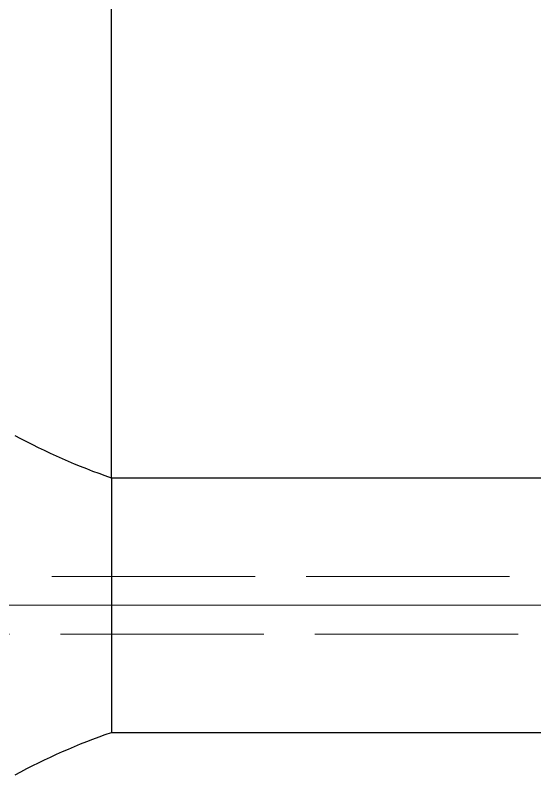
# Model space of a CAD drawing. Header units: millimetres. Extents: x -80 to 17556, y -2605 to 646.
# Drawn here: x 460.41 to 475.73, y 284.72 to 307.12 of the extents above; entities that cross this region are included whole.
import ezdxf

# ---------------------------------------------------------------- set-up
doc = ezdxf.new("R2010")
doc.units = ezdxf.units.MM
doc.header["$LTSCALE"] = 2
doc.linetypes.add('DASH', pattern=[3.75, 3, -0.75])
doc.linetypes.add('LONGDASH_DASH', pattern=[10.5, 6, -0.75, 3, -0.75])
for name, color, linetype, lineweight in [('1', 4, 'Continuous', 50), ('2', 7, 'Continuous', 25), ('3', 1, 'DASH', 35), ('4', 2, 'LONGDASH_DASH', 25), ('NOCUT', 7, 'Continuous', 25), ('SK4', 2, 'LONGDASH_DASH', 25)]:
    doc.layers.add(name, color=color, linetype=linetype, lineweight=lineweight)
doc.styles.add('blockfont', font='simplex.shx')
doc.dimstyles.get("Standard").update_dxf_attribs({"dimtxt": 0.18, "dimasz": 0.18, "dimexe": 0.18, "dimexo": 0.0625, "dimgap": 0.09, "dimtad": 0, "dimtih": 1, "dimtoh": 1, "dimzin": 0, "dimdsep": 46, "dimtxsty": 'Standard', "dimcen": 0.09, "dimadec": 0, "dimazin": 0, "dimtfac": 1, "dimtofl": 0, "dimtmove": 2, "dimatfit": 3, "dimfxl": 1, "dimtolj": 1, "dimarcsym": 0})

# ---------------------------------------------------------------- blocks, each defined once
blk = doc.blocks.new('*D42')
at = {"layer": '2', "color": 7, "linetype": 'Continuous', "lineweight": -2, "transparency": 16777216}
for p, q in [((104.275, 40.36), (104.275, 86.109)), ((143.275, 43.481), (143.275, 86.109)), ((109.025, 84.109), (138.525, 84.109))]:
    blk.add_line(p, q, dxfattribs=at)
at = {"layer": '2', "color": 7, "linetype": 'Continuous', "transparency": 16777216}
for points in [[(109.025, 84.901), (109.025, 83.318), (104.275, 84.109)], [(138.525, 84.901), (138.525, 83.318), (143.275, 84.109)]]:
    blk.add_solid(points, dxfattribs=at)
at = {"layer": 'Defpoints', "color": 0, "linetype": 'Continuous', "transparency": 16777216}
for p in [(143.275, 84.109), (143.275, 43.481), (104.275, 40.36)]:
    blk.add_point(p, dxfattribs=at)
at = {"layer": '2', "color": 7, "linetype": 'Continuous', "lineweight": 13, "transparency": 16777216, "insert": (123.775, 88.679), "char_height": 4.57, "attachment_point": 5, "style": 'blockfont'}
blk.add_mtext('\\A1;39', dxfattribs=at)
blk = doc.blocks.new('A$C1EDF66EC')
at = {"layer": '1', "lineweight": 25}
for p, q in [((120.4978, 40.3601), (104.2754, 40.3601)), ((104.2754, 40.3601), (104.2754, 32.8601)), ((104.2754, 32.8601), (124.9403, 32.8601))]:
    blk.add_line(p, q, dxfattribs=at)
at = {"layer": '1', "lineweight": 25, "extrusion": (0, 0, -1)}
for centre, start, end in [((-110.4715, 58.2672), 289.08627, 298.47083), ((-110.4715, 14.953), 61.52917, 70.91373)]:
    blk.add_arc(centre, 18.9488, start, end, dxfattribs=at)
at = {"layer": '3', "lineweight": 13}
for p, q in [((138.5193, 37.4601), (80.2752, 37.4601)), ((80.2752, 35.7601), (138.5477, 35.7601))]:
    blk.add_line(p, q, dxfattribs=at)
at = {"layer": '4', "lineweight": 13}
blk.add_line((79.2752, 36.6101), (144.2752, 36.6101), dxfattribs=at)
at = {"layer": 'NOCUT', "lineweight": 13}
for p, q in [((124.9403, 40.3601), (104.2754, 40.3601)), ((104.2754, 32.8601), (124.9403, 32.8601))]:
    blk.add_line(p, q, dxfattribs=at)
at = {"layer": 'NOCUT', "lineweight": 13, "extrusion": (0, 0, -1)}
for centre, start, end in [((-110.4715, 58.2672), 289.08627, 298.47083), ((-110.4715, 14.953), 61.52917, 70.91373)]:
    blk.add_arc(centre, 18.9488, start, end, dxfattribs=at)
at = {"layer": 'SK4', "lineweight": 13}
blk.add_line((42.2752, 36.6101), (144.2752, 36.6101), dxfattribs=at)
at = {"layer": '2', "color": 7, "linetype": 'Continuous', "lineweight": 13}
dim = blk.add_linear_dim(base=(143.2752, 84.1092), p1=(104.2754, 40.3601), p2=(143.2752, 43.4806), dimstyle='Standard', override={"dimtxt": 4.57, "dimasz": 4.75, "dimexe": 2, "dimexo": 0, "dimgap": 2.285, "dimtad": 1, "dimtih": 0, "dimdec": 3, "dimzin": 8, "dimtxsty": 'blockfont', "dimsah": 1, "dimclrd": 7, "dimclre": 7, "dimclrt": 7, "dimtm": -0.005, "dimtdec": 3, "dimtofl": 1, "dimtmove": 0}, dxfattribs=at)
dim.commit()
dim.dimension.update_dxf_attribs({"geometry": '*D42', "text_midpoint": (123.7753, 88.6792)})

msp = doc.modelspace()

# ---------------------------------------------------------------- block references
msp.add_blockref('A$C1EDF66EC', (358.9681, 253.1111))

doc.saveas('drawing.dxf')
